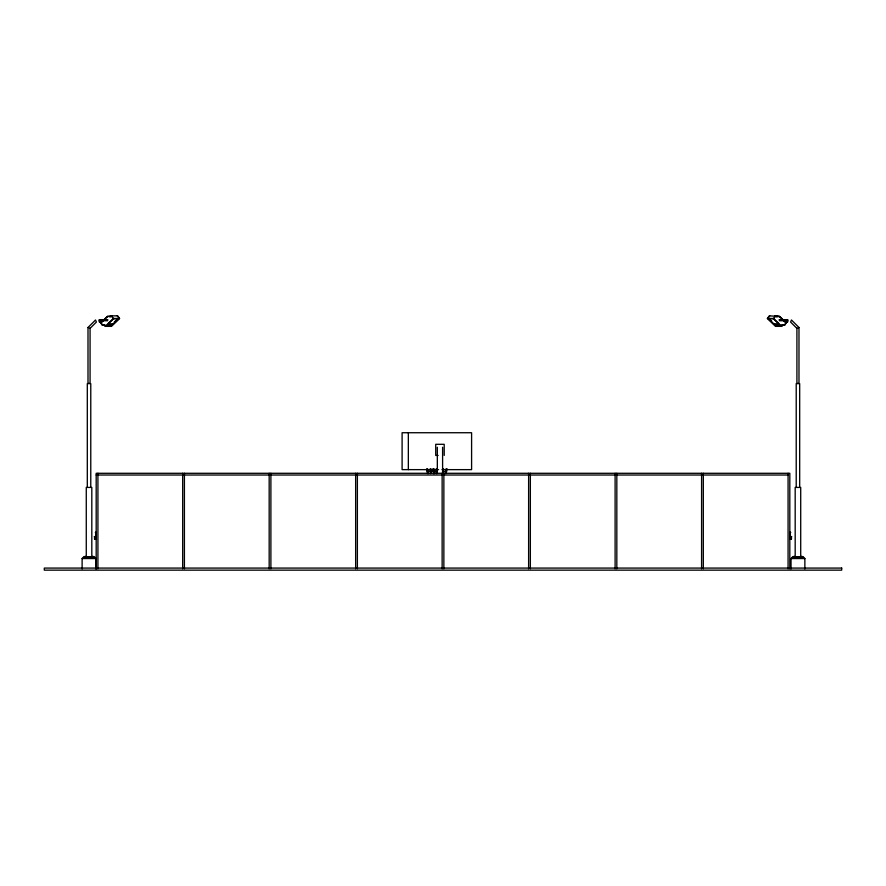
<?xml version="1.0" encoding="UTF-8"?>
<svg xmlns="http://www.w3.org/2000/svg" width="886" height="886" viewBox="0 0 886 886"><rect width="100%" height="100%" fill="white"/><g stroke="black" fill="none" stroke-linecap="round" stroke-linejoin="round"><path stroke-width="1.33" d="M436.798 473.589L437.285 468.76M443.044 473.589L443.521 468.76M95.444 532.619C96.076 531.024 96.197 534.048 95.444 532.442M790.556 532.619C789.913 531.068 789.825 534.036 790.622 532.42M445.293 473.589L446.123 468.76M446.112 473.589L447.076 468.76M100.096 320.61L100.24 319.791M101.646 319.791L101.646 320.61L102.399 320.2L101.646 319.791L101.657 320.61M102.045 319.791L102.045 320.61M101.89 320.61L101.89 319.791M784.941 320.61L785.096 319.791M785.339 320.61L785.339 319.791L784.586 320.2L785.339 320.61L785.339 319.791M786.746 320.61L786.901 319.791M782.814 324.808L781.685 326.358L775.571 326.358L767.409 318.462L769.303 315.848L779.702 316.479L786.314 322.892L784.797 324.985L781.363 324.985M769.701 315.848L767.808 318.462L775.959 326.358M767.409 318.462L773.522 318.462L775.416 315.848M781.286 326.358L782.416 324.808L784.797 324.985M784.398 324.985L785.926 322.892L779.315 316.479L775.028 315.848M88.002 327.51L95.533 319.99L96.386 322.061L90.073 328.374L90.073 383.295L88.002 383.295L88.002 327.51L90.073 328.374M82.121 568.923L82.121 558.545L83.505 557.161L94.569 557.161L95.954 558.545L95.954 568.923M791.032 568.923L791.032 558.545L792.416 557.161L803.48 557.161L804.865 558.545L804.865 568.923M111.957 315.848L107.284 316.479L100.672 322.892L102.189 324.985L104.869 324.985M107.671 316.479L101.059 322.892L102.588 324.985M104.171 324.808L105.301 326.358L113.463 318.462L119.577 318.462L117.683 315.848L111.57 315.848L113.463 318.462M113.807 318.462L108.313 323.778L113.353 323.778L118.846 318.462M110.728 325.926L111.99 324.697L107.771 324.697L106.508 325.926L111.115 325.926M111.027 326.358L119.233 318.462L117.284 315.848M119.577 318.462L111.414 326.358L105.301 326.358M114.272 321.972L118.458 318.462M95.998 532.752L95.699 537.326M796.913 328.374L798.984 327.51L791.464 319.99L790.6 322.061L796.913 328.374L796.913 383.295L798.984 383.295L798.984 327.51M790.301 532.829L790.301 537.326L790.002 532.752M102.189 324.985L104.57 324.808L105.7 326.358M107.284 316.479L112.256 316.479M774.741 316.479L779.702 316.479M113.53 318.716L118.569 318.716M768.417 318.716L773.456 318.716M99.232 319.658L107.671 319.658M779.315 319.658L787.754 319.658M99.42 320.156L101.148 320.156M787.565 320.156L785.838 320.156M99.232 320.743L107.671 320.743L107.571 319.658M787.754 320.743L779.315 320.743L779.414 319.658M99.42 321.895L99.575 319.791M787.565 321.895L787.41 319.791M775.87 325.926L780.477 325.926L779.215 324.697L774.995 324.697L776.258 325.926M438.149 455.426L435.724 455.426L435.724 444.307L444.207 444.307L444.207 455.426M438.592 469.635L402.1 469.635L402.1 432.733L471.596 432.733L471.596 469.635L441.981 469.635M427.141 471.396L437.019 471.396M443.255 471.396L446.555 471.396M96.186 475.018L788.075 475.018M94.359 536.672L95.699 536.706M790.301 536.672L791.641 536.672M94.359 536.949L95.699 536.916M790.301 536.916L791.641 536.949M95.666 537.636L94.569 537.636L94.569 539.02L95.721 539.02M790.334 537.636L791.431 537.636L791.431 539.02L790.279 539.02L791.486 538.732M94.514 538.732L95.721 538.732M84.779 556.508L85.687 556.508M92.399 556.508L93.296 556.508M793.69 556.508L794.598 556.508M801.298 556.508L802.207 556.508M82.121 558.545L95.954 558.545M791.032 558.545L804.865 558.545M768.527 318.462L771.673 321.086M773.522 318.462L781.685 326.358M773.179 318.462L778.672 323.778L773.633 323.778L768.14 318.462M786.746 319.791L786.901 320.61M100.096 319.791L100.24 320.61M432.855 468.76L433.819 473.589M426.62 468.76L427.584 473.589M433.808 468.76L434.638 473.589M427.573 468.76L428.403 473.589M436.41 468.76L436.898 473.589M430.175 468.76L430.651 473.589M803.48 557.161L792.416 557.161M802.14 556.508L801.365 556.508M800.711 556.607L800.711 487.422L795.185 487.422L795.185 556.607M799.681 487.422L799.681 383.638L796.215 383.638L796.215 487.422M794.532 556.508L793.756 556.508M791.32 537.636L791.32 539.02M790.877 536.318L790.877 537.636M790.445 537.636L790.445 539.02M789.814 568.79L789.814 473.29L96.186 473.29L96.186 568.79M788.075 473.29L788.075 568.768M787.565 319.99L787.565 322.061M703.318 473.29L703.318 568.768M701.59 473.29L701.59 568.768M616.833 473.29L616.833 568.768M615.105 473.29L615.105 568.768M530.349 473.29L530.349 568.768M528.621 473.29L528.621 568.768M443.864 473.29L443.864 568.768M442.601 447.264L442.601 473.113M442.136 473.29L442.136 568.768M437.33 447.264L437.33 473.113M436.366 468.871L436.366 473.113M433.73 468.76L433.73 473.589M431.094 468.871L431.094 473.113M408.335 432.733L408.335 469.635M357.379 473.29L357.379 568.768M355.651 473.29L355.651 568.768M270.894 473.29L270.894 568.768M269.167 473.29L269.167 568.768M184.41 473.29L184.41 568.768M182.682 473.29L182.682 568.768M99.42 319.99L99.42 322.061M97.925 473.29L97.925 568.768M95.555 537.636L95.555 539.02M95.123 536.318L95.123 537.636M94.68 537.636L94.68 539.02M94.569 557.161L83.505 557.161M93.229 556.508L92.465 556.508M91.812 556.607L91.812 487.422L86.274 487.422L86.274 556.607M90.771 487.422L90.771 383.638L87.304 383.638L87.304 487.422M85.621 556.508L84.846 556.508M109.543 316.623A4.042 3.5 -90 0 1 111.115 316.579M109.942 316.623A4.042 3.5 90 0 1 111.503 316.579M775.881 316.579A4.042 3.5 90 0 1 777.443 316.623M775.483 316.579A4.042 3.5 -90 0 1 777.044 316.623M99.852 319.791L100.483 320.61L99.852 319.791M786.502 319.791L787.133 320.61L786.502 319.791M841.7 568.081L44.3 568.081L44.3 570.152L841.7 570.152L841.7 568.081"/></g></svg>
